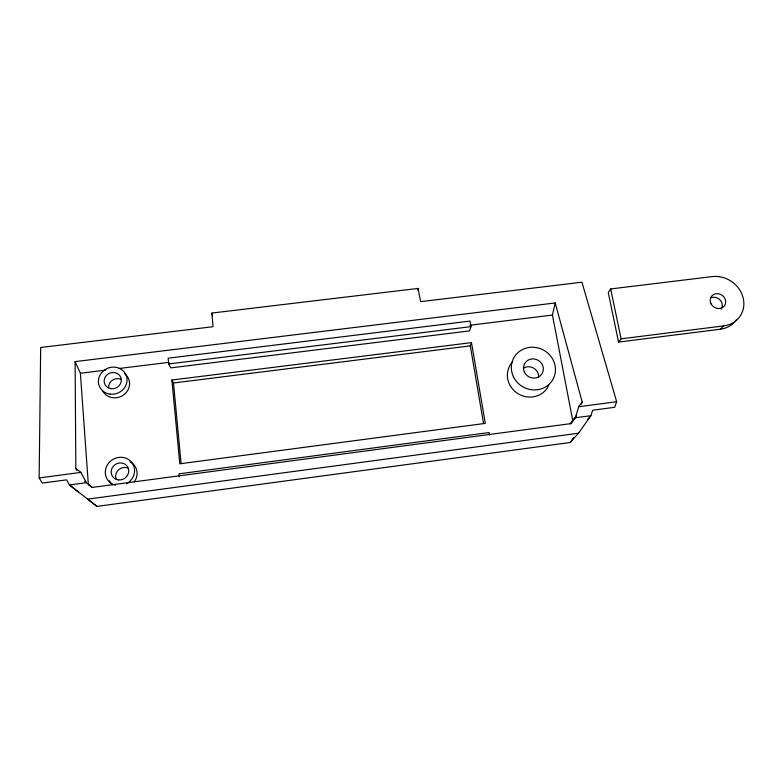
<?xml version="1.0" encoding="UTF-8"?>
<svg xmlns="http://www.w3.org/2000/svg" width="783" height="783" viewBox="0 0 783 783"><rect width="100%" height="100%" fill="white"/><g stroke="black" fill="none" stroke-linecap="round" stroke-linejoin="round"><path stroke-width="1.17" d="M39.15 477.924L40.667 347.486L213.015 326.707L211.89 313.053L418.044 288.438L420.667 301.661L581.935 282.203L616.671 401.728L614.675 407.307L592.653 410.223L590.871 415.695L578.52 433.214L570.181 442.493L96.935 506.395L69.442 484.961L66.575 479.862L42.292 483.072L39.15 477.924L80.923 472.403L86.394 482.71L69.442 484.961L78.329 491.89M417.956 290.503L418.044 288.438M570.063 423.906L572.706 420.236L552.436 315.069L555.206 302.952L75.109 361.619L75.834 468.469L76.94 470.544M84.73 481.418L92.463 487.398L571.228 423.574L575.378 417.75L578.696 406.739L582.16 401.885L555.206 302.952M581.485 404.106L582.16 401.885M470.984 326.648L469.497 330.906L170.743 367.883L168.707 363.948L168.159 358.193L470.035 321.089L470.984 326.648L168.707 363.948M483.551 423.554L470.309 345.861L471.493 342.621L171.888 380.019L179.787 463.8L485.294 423.388L471.493 342.621M720.35 329.212L723.786 325.875A26.73 23.979 33.1 0 0 743.204 298.117A26.73 23.979 33.1 0 0 712.168 276.605L610.671 288.947L608.264 292.597L618.56 342.083L720.35 329.212A26.495 23.803 33.2 0 0 736.421 319.738M570.181 442.493L573.577 437.746M618.56 342.083L621.095 338.843L723.786 325.875M572.706 420.236L576.503 415.685M587.749 419.208L590.871 415.695L575.378 417.75M578.52 433.214L87.627 499.133L96.935 506.395M578.696 406.739L616.671 401.728M171.888 380.019L173.483 382.995L470.309 345.861M75.109 361.619L80.385 373.256L105.871 370.114M119.231 368.47L168.991 362.333M469.751 325.258L552.436 315.069M75.834 468.469L80.923 472.403M92.149 487.633L88.352 484.677L80.385 373.256M211.89 313.053L212.614 316.097M610.671 288.947L621.095 338.843M489.541 434.888L489.14 432.539L179.023 473.832L179.307 476.876M173.483 382.995L181.108 463.634M129.978 461.725A14.72 13.771 -31.7 0 1 134.236 481.917M112.282 484.618A14.72 13.771 -31.7 0 1 109.444 480.742M124.654 373.755A14.319 13.252 -23.3 0 1 123.92 394.71A14.319 13.252 -23.3 0 1 102.524 390.59M115.385 485.215A14.906 13.937 -31.5 0 1 107.662 464.456A14.906 13.937 -31.5 0 1 130.83 461.363A14.906 13.937 -31.5 0 1 126.592 483.728M108.641 387.644A8.525 7.899 -23.4 0 1 120.699 379.217M116.099 479.039A8.77 8.212 -31.8 0 1 118.478 469.917A8.77 8.212 -31.8 0 1 127.942 468.058M548.863 385.089A21.816 20.622 27.9 0 1 517.583 393.428A21.816 20.622 27.9 0 1 512.689 361.746M523.387 368.176A9.817 9.279 27.9 0 1 533.781 368.176A9.817 9.279 27.9 0 1 538.626 377.318M710.984 297.794A7.947 7.135 33.2 0 1 720.233 300.153A7.947 7.135 33.2 0 1 721.123 309.148M110.1 394.123A14.486 13.399 -23.1 0 0 126.229 375.429A14.486 13.399 -23.1 0 0 101.839 372.434A14.486 13.399 -23.1 0 0 110.1 394.123M111.147 388.701A8.691 8.036 -23.1 0 0 120.836 377.494A8.691 8.036 -23.1 0 0 106.204 375.683A8.691 8.036 -23.1 0 0 111.147 388.701M118.341 479.901A8.946 8.359 -31.5 0 0 128.236 468.126A8.946 8.359 -31.5 0 0 113.271 466.306A8.946 8.359 -31.5 0 0 118.341 479.901M513.482 376.848A22.335 21.063 27.7 0 0 551.594 381.497A22.335 21.063 27.7 0 0 535.112 347.407A22.335 21.063 27.7 0 0 513.482 376.848M524.444 372.179A10.052 9.484 27.7 0 0 541.582 374.323A10.052 9.484 27.7 0 0 534.212 358.966A10.052 9.484 27.7 0 0 524.444 372.179M711.072 303.931A8.016 7.194 33.1 0 0 724.539 305.654A8.016 7.194 33.1 0 0 718.207 293.723A8.016 7.194 33.1 0 0 711.072 303.931"/></g></svg>
